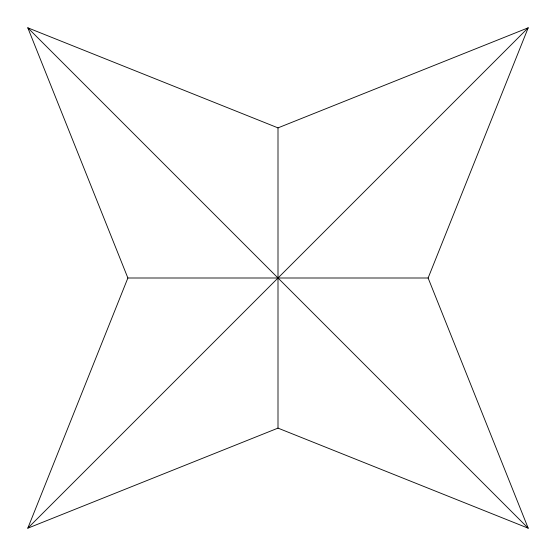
<?xml version="1.0" encoding="UTF-8"?>
<svg xmlns="http://www.w3.org/2000/svg" width="556" height="556" viewBox="0 0 556 556"><rect width="100%" height="100%" fill="white"/><g stroke="black" fill="none" stroke-linecap="round" stroke-linejoin="round"><path stroke-width="0.83" d="M27.8 528.2L127.88 278L27.8 27.8L278 127.88L528.2 27.8L428.12 278L528.2 528.2L278 428.12L27.8 528.2L528.2 27.8M127.88 278L428.12 278M27.8 27.8L528.2 528.2M278 127.88L278 428.12"/></g></svg>
